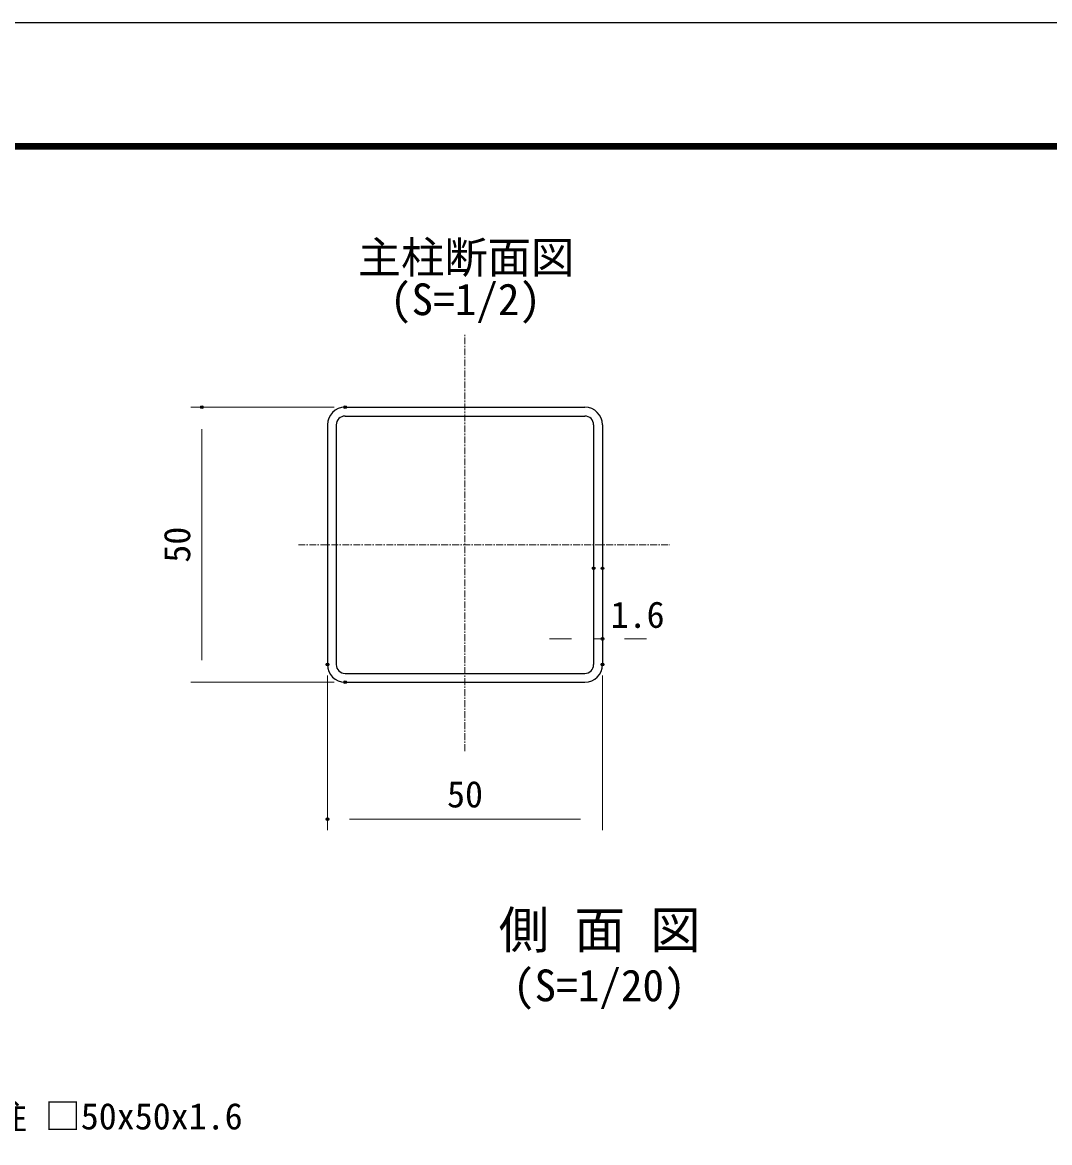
# Model space of a CAD drawing. Units: millimetres, scale not verified, with parts at other scales. Extents: x -4200 to 4200, y -2970 to 2970.
# Drawn here: x -879 to 989, y 933 to 2970 of the extents above; entities that cross this region are included whole.
import ezdxf
from ezdxf.enums import TextEntityAlignment as Align

# ---------------------------------------------------------------- set-up
doc = ezdxf.new("R2010")
doc.units = ezdxf.units.MM
doc.header["$LTSCALE"] = 10
doc.header["$PDMODE"] = 32
doc.header["$PDSIZE"] = 5
doc.linetypes.add('USER1', pattern=[2, 1.25, -0.25, 0.25, -0.25])
for name, color, linetype, lineweight in [('0-2_D-STR-DIM', 7, 'Continuous', 13), ('0-6_D-BMK', 2, 'USER1', 13), ('0-8_D-STR1', 1, 'Continuous', 25), ('0-9_D-STR-TXT', 7, 'Continuous', 13), ('0-A_D-TTL-TXT', 7, 'Continuous', 25), ('0-B_D-DCR-HCH', 7, 'Continuous', 13), ('0-C_D-TTL', 7, 'Continuous', 25)]:
    doc.layers.add(name, color=color, linetype=linetype, lineweight=lineweight)
doc.layers.add('0-4_DEFPOINTS', color=7, linetype='Continuous')
doc.styles.add('ＭＳ ゴシック', font='')
doc.styles.get('ＭＳ ゴシック').set_extended_font_data('MS Gothic')

msp = doc.modelspace()

# ---------------------------------------------------------------- linework, layer by layer
at = {"layer": '0-2_D-STR-DIM'}
for p, q in [((-312.52, 2269.99), (-572.97, 2269.99)), ((-552.97, 1809.99), (-552.97, 2229.99)), ((159.48, 1957.07), (159.48, 1828.61)), ((175.48, 1957.07), (175.48, 1828.61)), ((119.48, 1848.61), (79.48, 1848.61)), ((159.48, 1848.61), (175.48, 1848.61)), ((215.48, 1848.61), (255.48, 1848.61)), ((-324.52, 1781.99), (-324.52, 1501.04)), ((175.48, 1781.99), (175.48, 1501.04)), ((-312.52, 1769.99), (-572.97, 1769.99)), ((135.48, 1521.04), (-284.52, 1521.04))]:
    msp.add_line(p, q, dxfattribs=at)
at = {"layer": '0-4_DEFPOINTS'}
for p in [(-552.97, 2269.99), (-292.52, 2269.99), (159.48, 1977.07), (175.48, 1977.07), (175.48, 1848.61), (-324.52, 1801.99), (175.48, 1801.99), (-292.52, 1769.99), (-324.52, 1521.04)]:
    msp.add_point(p, dxfattribs=at)
at = {"layer": '0-6_D-BMK'}
for p, q in [((-74.52, 1644.54), (-74.52, 2403.46)), ((-377.53, 2019.99), (297.78, 2019.99))]:
    msp.add_line(p, q, dxfattribs=at)
at = {"layer": '0-8_D-STR1'}
for p, q in [((-292.52, 2269.99), (143.48, 2269.99)), ((-292.52, 2253.99), (143.48, 2253.99)), ((-324.52, 2237.99), (-324.52, 1801.99)), ((-308.52, 2237.99), (-308.52, 1801.99)), ((159.48, 2237.99), (159.48, 1801.99)), ((175.48, 2237.99), (175.48, 1801.99)), ((-292.52, 1785.99), (143.48, 1785.99)), ((-292.52, 1769.99), (143.48, 1769.99))]:
    msp.add_line(p, q, dxfattribs=at)
for centre, radius, start, end in [((-292.52, 2237.99), 32, 90, 180), ((143.48, 2237.99), 32, 0, 90), ((-292.52, 2237.99), 16, 90, 180), ((143.48, 2237.99), 16, 0, 90), ((-292.52, 1801.99), 32, 180, 270), ((-292.52, 1801.99), 16, 180, 270), ((143.48, 1801.99), 16, 270, 0), ((143.48, 1801.99), 32, 270, 0)]:
    msp.add_arc(centre, radius, start, end, dxfattribs=at)
at = {"layer": '0-B_D-DCR-HCH'}
msp.add_lwpolyline([(3920, 2740), (-3920, 2740), (-3920, -2740), (3920, -2740)], close=True, dxfattribs=at)
at = {"layer": '0-C_D-TTL', "color": 2}
msp.add_lwpolyline([(-4200, 2970), (4200, 2970), (4200, -2970), (-4200, -2970)], close=True, dxfattribs=at)
at = {"layer": '0-C_D-TTL'}
for points in [[(-3930, 2750), (3930, 2750), (3930, -2750), (-3930, -2750)], [(-3927.5, 2747.5), (3927.5, 2747.5), (3927.5, -2747.5), (-3927.5, -2747.5)], [(-3925, 2745), (3925, 2745), (3925, -2745), (-3925, -2745)], [(-3922.5, 2742.5), (3922.5, 2742.5), (3922.5, -2742.5), (-3922.5, -2742.5)], [(-3920, 2740), (3920, 2740), (3920, -2740), (-3920, -2740)]]:
    msp.add_lwpolyline(points, close=True, dxfattribs=at)

# ---------------------------------------------------------------- texts
at = {"layer": '0-2_D-STR-DIM', "style": 'ＭＳ ゴシック'}
msp.add_text('50', height=48.09, rotation=90, dxfattribs=at).set_placement((-559.72, 1987.37), align=Align.BOTTOM_LEFT)
for s, p in [('1.6', (190.34, 1854.36)), ('50', (-107.14, 1527.79))]:
    msp.add_text(s, height=48.09, dxfattribs=at).set_placement(p, align=Align.BOTTOM_LEFT)
at = {"layer": '0-9_D-STR-TXT', "style": 'ＭＳ ゴシック'}
msp.add_text('主柱 □50x50x1.6', height=48.09, dxfattribs=at).set_placement((-1002.69, 942.12), align=Align.BOTTOM_LEFT)
at = {"layer": '0-A_D-TTL-TXT', "style": 'ＭＳ ゴシック'}
for s, height, p in [('主柱断面図', 57.7, (-269.44, 2496.51)), ('(S=1/2)', 57.7, (-210.97, 2420.23)), ('側 面 図', 67.38, (-13.26, 1265.54)), ('(S=1/20)', 57.7, (12.72, 1172.38))]:
    msp.add_text(s, height=height, dxfattribs=at).set_placement(p, align=Align.BOTTOM_LEFT)

doc.saveas('drawing.dxf')
